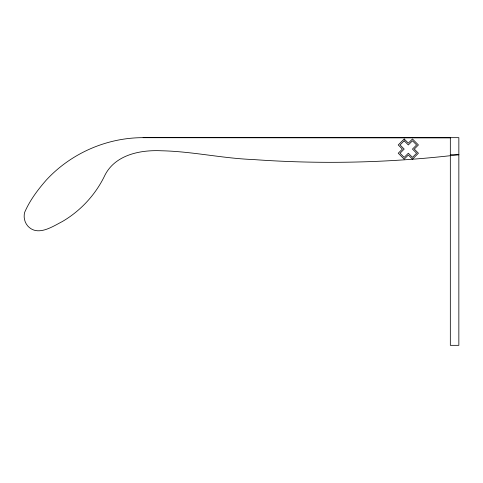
<?xml version="1.0" encoding="UTF-8"?>
<svg xmlns="http://www.w3.org/2000/svg" width="483" height="483" viewBox="0 0 483 483"><rect width="100%" height="100%" fill="white"/><g stroke="black" fill="none" stroke-linecap="round" stroke-linejoin="round"><path stroke-width="0.72" d="M458.85 154.717C390.62 162.856 321.63 164.468 253.092 159.535C222.391 158.376 192.192 151.414 161.485 150.774C139.768 149.736 114.036 154.977 104.123 176.856C94.903 195.38 80.214 211.089 62.349 221.534C52.303 226.684 37.602 236.839 27.724 225.966C24.555 222.277 23.377 217.072 24.651 212.375C29.813 200.397 37.771 189.789 46.332 180.026C70.935 153.328 106.785 137.631 143.095 137.667L458.85 137.667L458.85 154.717L450.325 154.717L450.325 137.667M143.095 137.667L450.325 137.872M458.85 154.856L458.85 345.333L450.325 345.333L450.325 155.146M404.186 138.995L398.24 144.948L402.381 149.084L398.24 153.226L404.186 159.173L408.328 155.037L412.47 159.173L418.417 153.226L414.275 149.084L418.417 144.948L412.47 138.995L408.328 143.137L404.186 138.995M404.186 140.807L400.045 144.948L404.186 149.084L400.045 153.226L404.186 157.367L408.328 153.226L412.47 157.367L416.606 153.226L412.47 149.084L416.606 144.948L412.47 140.807L408.328 144.948L404.186 140.807"/></g></svg>
